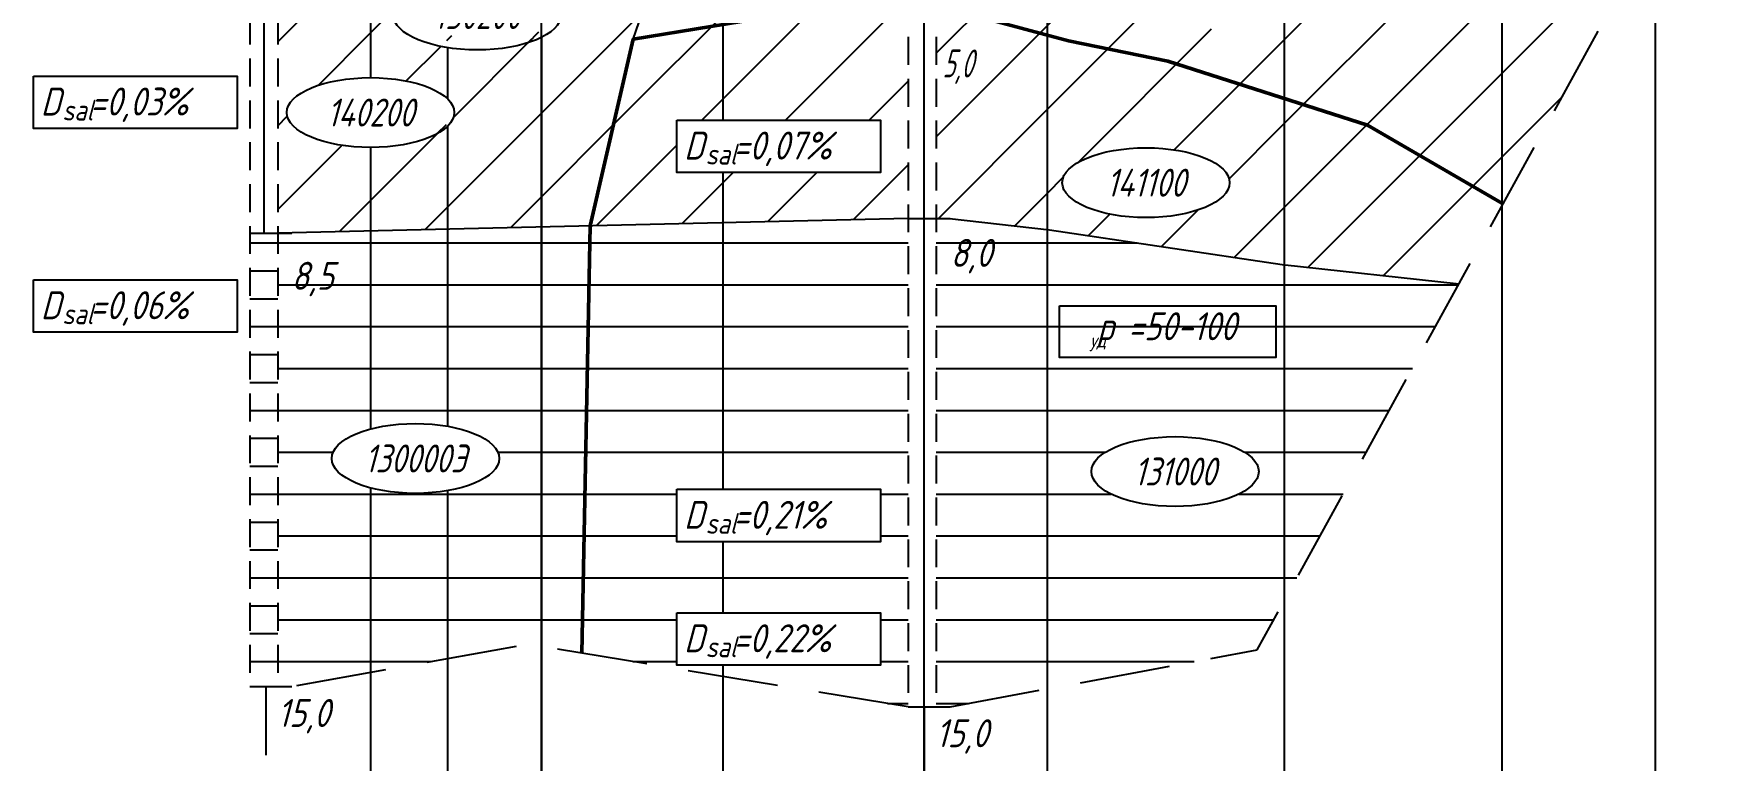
# Model space of a CAD drawing. Extents: x -1282 to 400, y 0 to 1149.
# Drawn here: x -1203.4 to -1083.4, y 917.7 to 969.8 of the extents above; entities that cross this region are included whole.
import ezdxf
from ezdxf.enums import TextEntityAlignment as Align

# ---------------------------------------------------------------- set-up
doc = ezdxf.new("R2010")
doc.units = 0
doc.linetypes.add('ИИ27003', pattern=[9.5, 6.5, -3])
doc.linetypes.add('ИИHidden', pattern=[3, 2, -1])
for name, color, linetype, lineweight in [('ИИ_ГЕОЛОГИЯ_025', 7, 'Continuous', 25), ('ИИ_ГЕОЛОГИЯ_050', 7, 'Continuous', 50), ('ИИ_ГЕОФИЗИКА_025', 7, 'Continuous', 25), ('ИИ_ПРОФИЛЬ_025', 7, 'Continuous', 25)]:
    doc.layers.add(name, color=color, linetype=linetype, lineweight=lineweight)
doc.layers.add('Оформление', color=7, linetype='Continuous')
doc.styles.add('VNIPISIMPLEXCUR', font='simplex.shx', dxfattribs={"width": 0.8, "oblique": 15})
doc.linetypes.add('ИИ27001', pattern='A,2.5,[1,3dservice.shx,S=1.85,R=180.00002,X=0,Y=0],2.5,-1', length=6)
doc.linetypes.add('ИИ27002', pattern='A,2,-0.6,[1,3dservice.shx,S=0.6,R=30.000013,X=0.9,Y=0],-0.6,[1,3dservice.shx,S=0.6,R=-30.000013,X=0.3,Y=0],-0.6,[1,3dservice.shx,S=0.6,R=209.999975,X=-0.3,Y=0],-0.6,[1,3dservice.shx,S=0.6,R=150.000007,X=-0.9,Y=0],-0.6,2', length=7)
pattern_1 = [(45, (-1608.2575, 894.792), (-3, 3), [])]
pattern_2 = [(0, (-1608.2575, 894.792), (0, 3), [])]

# ---------------------------------------------------------------- blocks, each defined once
blk = doc.blocks.new('ИИ25020')
at = {"color": 0, "linetype": 'Continuous', "lineweight": 25}
blk.add_ellipse((0, 0), major_axis=(-6, 0), ratio=0.416667, dxfattribs=at)
at = {"color": 0, "linetype": 'Continuous', "style": 'VNIPISIMPLEXCUR', "oblique": 15, "width": 0.75}
blk.add_attdef('INDEX', text='', height=2, dxfattribs=at).set_placement((0, 0), align=Align.MIDDLE_CENTER)

msp = doc.modelspace()

# ---------------------------------------------------------------- hatches: boundary and pattern name
at = {"layer": 'ИИ_ГЕОЛОГИЯ_025'}
h = msp.add_hatch(dxfattribs=at)
h.set_pattern_fill('ИИ_СУГЛИНОК', color=256, pattern_type=2)
h.set_pattern_definition(pattern_1)
h.paths.add_polyline_path([(-1113.713, 976.184), (-1118.778, 976.184), (-1118.778, 979.789), (-1113.713, 979.789), (-1113.713, 979.794), (-1124.812, 981.436), (-1130.713, 980.339), (-1130.713, 955.752), (-1130.539, 955.733), (-1113.863, 953.24), (-1113.713, 953.224)])
edge = h.paths.add_edge_path(flags=16)
edge.add_ellipse((-1120.157, 972.572), major_axis=(6, 0), ratio=0.4166667, start_angle=0, end_angle=360)
edge = h.paths.add_edge_path(flags=16)
edge.add_ellipse((-1123.624, 959.105), major_axis=(6, 0), ratio=0.4166667, start_angle=0, end_angle=360)
h.paths.add_polyline_path([(-1124.719, 971.206), (-1115.862, 970.938), (-1115.058, 973.938), (-1123.915, 974.206)], flags=8)
h.paths.add_polyline_path([(-1127.9, 957.739), (-1119.615, 957.471), (-1118.811, 960.471), (-1127.097, 960.739)], flags=8)
h = msp.add_hatch(dxfattribs=at)
h.set_pattern_fill('ИИ_СУГЛИНОК', color=256, pattern_type=2)
h.set_pattern_definition(pattern_1)
h.paths.add_polyline_path([(-1130.713, 980.339), (-1137.66, 979.048), (-1138.66, 979.048), (-1138.66, 956.548), (-1137.714, 956.548), (-1130.713, 955.752)])
h.paths.add_polyline_path([(-1138.966, 975.505), (-1135.262, 975.186), (-1134.305, 978.758), (-1138.009, 979.077)], flags=9)
h.paths.add_polyline_path([(-1139.068, 965.831), (-1135.363, 965.512), (-1134.406, 969.083), (-1138.111, 969.402)], flags=9)
h = msp.add_hatch(dxfattribs=at)
h.set_pattern_fill('ИИ_СУГЛИНОК', color=256, pattern_type=2)
h.set_pattern_definition(pattern_1)
h.paths.add_polyline_path([(-1153.963, 977.667), (-1154.688, 977.592), (-1158.749, 974.158), (-1160.39, 969.376), (-1153.963, 970.435)])
h.paths.add_polyline_path([(-1153.963, 970.435), (-1160.39, 969.376), (-1163.478, 956.018), (-1153.963, 956.239), (-1153.963, 959.836), (-1157.261, 959.836), (-1157.261, 963.591), (-1153.963, 963.591)])
h.paths.add_polyline_path([(-1140.66, 971.548), (-1149.239, 971.214), (-1153.963, 970.435), (-1153.963, 963.591), (-1142.658, 963.591), (-1142.658, 959.836), (-1153.963, 959.836), (-1153.963, 956.239), (-1140.66, 956.548)])
h.paths.add_polyline_path([(-1140.66, 979.048), (-1153.963, 977.667), (-1153.963, 970.435), (-1149.239, 971.214), (-1140.66, 971.548)])
h.paths.add_polyline_path([(-1153.722, 973.881), (-1153.722, 977.239), (-1141.096, 977.239), (-1141.096, 973.881)], flags=16)
h.paths.add_polyline_path([(-1154.335, 973.991), (-1141.611, 973.672), (-1140.654, 977.244), (-1153.378, 977.563)], flags=9)
h.paths.add_polyline_path([(-1152.405, 974.173), (-1149.855, 973.972), (-1149.252, 976.222), (-1151.802, 976.423)], flags=8)
h = msp.add_hatch(dxfattribs=at)
h.set_pattern_fill('ИИ_СУГЛИНОК', color=256, pattern_type=2)
h.set_pattern_definition(pattern_1)
edge = h.paths.add_edge_path()
edge.add_line((-1158.749, 974.158), (-1154.614, 977.655))
edge.add_line((-1154.614, 977.655), (-1166.953, 977.422))
edge.add_line((-1166.953, 977.422), (-1166.953, 972.715))
edge.add_ellipse((-1171.565, 971.116), major_axis=(6, 0), ratio=0.4166667, start_angle=320.23433, end_angle=399.76567, ccw=False)
edge.add_line((-1166.953, 969.517), (-1166.953, 955.937))
edge.add_line((-1166.953, 955.937), (-1163.478, 956.018))
edge.add_line((-1163.478, 956.018), (-1160.39, 969.376))
edge.add_line((-1160.39, 969.376), (-1158.749, 974.158))
h = msp.add_hatch(dxfattribs=at)
h.set_pattern_fill('ИИ_СУГЛИНОК', color=256, pattern_type=2)
h.set_pattern_definition(pattern_1)
edge = h.paths.add_edge_path()
edge.add_line((-1179.213, 974.679), (-1181.681, 976.243))
edge.add_line((-1181.681, 976.243), (-1182.043, 976.215))
edge.add_arc((-1182.307, 976.639), 0.5, 246.86452, 301.95769, ccw=False)
edge.add_line((-1182.504, 976.179), (-1184.86, 975.998))
edge.add_line((-1184.86, 975.998), (-1185.86, 975.998))
edge.add_line((-1185.86, 975.998), (-1185.86, 955.498))
edge.add_line((-1185.86, 955.498), (-1179.213, 955.652))
edge.add_line((-1179.213, 955.652), (-1179.213, 961.629))
edge.add_ellipse((-1179.213, 964.129), major_axis=(6, 0), ratio=0.4166667, start_angle=450, end_angle=630, ccw=False)
edge.add_line((-1179.213, 966.629), (-1179.213, 974.679))
h.paths.add_polyline_path([(-1186.108, 972.312), (-1181.489, 971.993), (-1180.532, 975.565), (-1185.151, 975.884)], flags=9)
h = msp.add_hatch(dxfattribs=at)
h.set_pattern_fill('ИИ_СУГЛИНОК', color=256, pattern_type=2)
h.set_pattern_definition(pattern_1)
h.paths.add_polyline_path([(-1113.713, 953.224), (-1101.178, 951.862), (-1098.113, 957.419), (-1098.113, 974.008), (-1103.971, 976.184), (-1113.713, 976.184)])
h = msp.add_hatch(dxfattribs=at)
h.set_pattern_fill('ИИ_СУГЛИНОК', color=256, pattern_type=2)
h.set_pattern_definition(pattern_1)
edge = h.paths.add_edge_path()
edge.add_ellipse((-1171.565, 971.116), major_axis=(6, 0), ratio=0.4166667, start_angle=499.68703, end_angle=609.17593, ccw=False)
edge.add_line((-1176.14, 972.733), (-1179.213, 974.679))
edge.add_line((-1179.213, 974.679), (-1179.213, 966.629))
edge.add_ellipse((-1179.213, 964.129), major_axis=(6, 0), ratio=0.4166667, start_angle=383.19544, end_angle=450, ccw=False)
edge.add_line((-1173.698, 965.114), (-1173.698, 968.779))
h = msp.add_hatch(dxfattribs=at)
h.set_pattern_fill('ИИ_СУГЛИНОК', color=256, pattern_type=2)
h.set_pattern_definition(pattern_1)
h.paths.add_polyline_path([(-1098.113, 974.008), (-1098.113, 957.419), (-1090.519, 971.188)])
h = msp.add_hatch(dxfattribs=at)
h.set_pattern_fill('ИИ_СУГЛИНОК', color=256, pattern_type=2)
h.set_pattern_definition(pattern_1)
edge = h.paths.add_edge_path()
edge.add_ellipse((-1171.565, 971.116), major_axis=(6, 0), ratio=0.4166667, start_angle=249.17593, end_angle=320.23433, ccw=False)
edge.add_line((-1173.698, 968.779), (-1173.698, 965.114))
edge.add_ellipse((-1179.213, 964.129), major_axis=(6, 0), ratio=0.4166667, start_angle=336.80456, end_angle=383.19544, ccw=False)
edge.add_line((-1173.698, 963.144), (-1173.698, 955.78))
edge.add_line((-1173.698, 955.78), (-1166.953, 955.937))
edge.add_line((-1166.953, 955.937), (-1166.953, 969.517))
h = msp.add_hatch(dxfattribs=at)
h.set_pattern_fill('ИИ_СУГЛИНОК', color=256, pattern_type=2)
h.set_pattern_definition(pattern_1)
edge = h.paths.add_edge_path()
edge.add_ellipse((-1179.213, 964.129), major_axis=(6, 0), ratio=0.4166667, start_angle=270, end_angle=336.80456, ccw=False)
edge.add_line((-1179.213, 961.629), (-1179.213, 955.652))
edge.add_line((-1179.213, 955.652), (-1173.698, 955.78))
edge.add_line((-1173.698, 955.78), (-1173.698, 963.144))
h = msp.add_hatch(dxfattribs=at)
h.set_pattern_fill('ИИ_ГЛИНА', color=256, pattern_type=2)
h.set_pattern_definition(pattern_2)
h.paths.add_polyline_path([(-1185.86, 955.498), (-1185.86, 922.998), (-1184.86, 922.998), (-1167.958, 926.033), (-1164.064, 925.393), (-1163.478, 956.018)])
edge = h.paths.add_edge_path(flags=16)
edge.add_ellipse((-1175.996, 939.347), major_axis=(6, 0), ratio=0.4166667, start_angle=0, end_angle=360)
h.paths.add_polyline_path([(-1181.452, 937.981), (-1170.809, 937.713), (-1170.005, 940.713), (-1180.648, 940.981)], flags=24)
h.paths.add_polyline_path([(-1185.744, 950.615), (-1181.201, 950.296), (-1180.244, 953.867), (-1184.787, 954.186)], flags=24)
h = msp.add_hatch(dxfattribs=at)
h.set_pattern_fill('ИИ_ГЛИНА', color=256, pattern_type=2)
h.set_pattern_definition(pattern_2)
h.paths.add_polyline_path([(-1164.064, 925.393), (-1140.66, 921.548), (-1140.66, 956.548), (-1163.478, 956.018)])
h.paths.add_polyline_path([(-1157.261, 937.137), (-1142.658, 937.137), (-1142.658, 933.382), (-1157.261, 933.382)], flags=16)
h.paths.add_polyline_path([(-1157.261, 928.292), (-1142.658, 928.292), (-1142.658, 924.537), (-1157.261, 924.537)], flags=16)
h.paths.add_polyline_path([(-1157.6, 933.492), (-1143.533, 933.173), (-1142.576, 936.745), (-1156.643, 937.064)], flags=24)
h.paths.add_polyline_path([(-1155.669, 933.674), (-1152.862, 933.473), (-1152.259, 935.723), (-1155.067, 935.924)], flags=8)
h.paths.add_polyline_path([(-1157.6, 924.648), (-1143.228, 924.329), (-1142.271, 927.9), (-1156.643, 928.219)], flags=24)
h.paths.add_polyline_path([(-1155.669, 924.83), (-1152.862, 924.629), (-1152.259, 926.879), (-1155.067, 927.08)], flags=8)
h = msp.add_hatch(dxfattribs=at)
h.set_pattern_fill('ИИ_ГЛИНА', color=256, pattern_type=2)
h.set_pattern_definition(pattern_2)
h.paths.add_polyline_path([(-1130.713, 955.752), (-1137.714, 956.548), (-1138.66, 956.548), (-1138.66, 921.548), (-1137.66, 921.548), (-1130.713, 922.837)])
h.paths.add_polyline_path([(-1138.491, 952.255), (-1133.948, 951.936), (-1132.991, 955.508), (-1137.534, 955.827)], flags=24)
h = msp.add_hatch(dxfattribs=at)
h.set_pattern_fill('ИИ_КОНСИСТЕНЦИЯ_01', color=256, pattern_type=2)
h.set_pattern_definition([(0, (-1608.2575, 894.792), (0, 2), [])])
h.paths.add_polyline_path([(-1185.86, 955.498), (-1187.86, 955.498), (-1187.86, 922.998), (-1185.86, 922.998)])
h = msp.add_hatch(dxfattribs=at)
h.set_pattern_fill('ИИ_ГЛИНА', color=256, pattern_type=2)
h.set_pattern_definition(pattern_2)
h.paths.add_polyline_path([(-1113.713, 953.224), (-1113.863, 953.24), (-1130.539, 955.733), (-1130.713, 955.752), (-1130.713, 922.837), (-1115.642, 925.635), (-1113.713, 929.133)])
h.paths.add_polyline_path([(-1114.322, 950.274), (-1114.322, 946.569), (-1129.833, 946.569), (-1129.833, 950.274)], flags=0)
edge = h.paths.add_edge_path(flags=16)
edge.add_ellipse((-1121.537, 938.409), major_axis=(6, 0), ratio=0.4166667, start_angle=0, end_angle=360)
h.paths.add_polyline_path([(-1125.957, 937.043), (-1117.386, 936.775), (-1116.582, 939.775), (-1125.153, 940.043)], flags=8)
h.paths.add_polyline_path([(-1129.863, 946.664), (-1115.12, 946.307), (-1114.048, 950.307), (-1128.791, 950.664)], flags=24)
h.paths.add_polyline_path([(-1128.098, 946.789), (-1126.341, 946.655), (-1125.939, 948.155), (-1127.696, 948.289)], flags=8)
h = msp.add_hatch(dxfattribs=at)
h.set_pattern_fill('ИИ_ГЛИНА', color=256, pattern_type=2)
h.set_pattern_definition(pattern_2)
h.paths.add_polyline_path([(-1101.178, 951.862), (-1113.713, 953.224), (-1113.713, 929.133)])

# ---------------------------------------------------------------- linework, layer by layer
at = {"layer": 'ИИ_ГЕОЛОГИЯ_025', "linetype": 'ИИHidden', "flags": 128}
for points in [[(-1187.86, 997.998), (-1187.86, 922.998)], [(-1185.86, 997.998), (-1185.86, 922.998)], [(-1140.66, 996.548), (-1140.66, 921.548)], [(-1138.66, 996.548), (-1138.66, 921.548)]]:
    msp.add_lwpolyline(points, dxfattribs=at)
at = {"layer": 'ИИ_ГЕОЛОГИЯ_025', "linetype": 'ИИ27003', "flags": 128}
for points in [[(-1137.66, 921.548), (-1115.642, 925.635), (-1086.336, 978.773), (-1060.613, 980.167)], [(-1140.66, 921.548), (-1167.958, 926.033), (-1184.86, 922.998)]]:
    msp.add_lwpolyline(points, dxfattribs=at)
at = {"layer": 'ИИ_ГЕОЛОГИЯ_025', "linetype": 'ИИ27002', "flags": 128}
msp.add_lwpolyline([(-1160.39, 969.376), (-1158.749, 974.158), (-1154.688, 977.592), (-1140.66, 979.048)], dxfattribs=at)
at = {"layer": 'ИИ_ГЕОЛОГИЯ_025', "flags": 128}
for points in [[(-1186.86, 975.998), (-1186.86, 955.498)], [(-1140.66, 956.548), (-1185.86, 955.498)], [(-1164.064, 925.393), (-1163.478, 956.018)], [(-1140.66, 956.548), (-1137.66, 956.548)], [(-1137.715, 956.548), (-1130.539, 955.733), (-1113.863, 953.24), (-1101.178, 951.862)], [(-1187.86, 955.498), (-1184.86, 955.498)], [(-1187.86, 922.998), (-1184.86, 922.998)], [(-1140.66, 921.548), (-1137.66, 921.548)]]:
    msp.add_lwpolyline(points, dxfattribs=at)
for points in [[(-1203.38, 966.746), (-1188.776, 966.746), (-1188.776, 962.991), (-1203.38, 962.991)], [(-1157.261, 963.591), (-1142.658, 963.591), (-1142.658, 959.836), (-1157.261, 959.836)], [(-1203.38, 952.151), (-1188.776, 952.151), (-1188.776, 948.395), (-1203.38, 948.395)], [(-1157.261, 937.137), (-1142.658, 937.137), (-1142.658, 933.382), (-1157.261, 933.382)], [(-1157.261, 928.292), (-1142.658, 928.292), (-1142.658, 924.537), (-1157.261, 924.537)]]:
    msp.add_lwpolyline(points, close=True, dxfattribs=at)
at = {"layer": 'ИИ_ГЕОЛОГИЯ_050', "linetype": 'ИИ27001', "flags": 128}
for points in [[(-1164.064, 925.393), (-1163.478, 956.018), (-1160.39, 969.376), (-1149.239, 971.214), (-1140.66, 971.548)], [(-1137.66, 971.548), (-1129.167, 969.264), (-1122.051, 967.819), (-1107.746, 963.217), (-1098.113, 957.637)]]:
    msp.add_lwpolyline(points, dxfattribs=at)
at = {"layer": 'ИИ_ГЕОФИЗИКА_025', "flags": 128}
msp.add_lwpolyline([(-1129.833, 950.274), (-1114.322, 950.274), (-1114.322, 946.569), (-1129.833, 946.569)], close=True, dxfattribs=at)
at = {"layer": 'ИИ_ПРОФИЛЬ_025', "flags": 128}
for points in [[(-1130.713, 990.64), (-1130.713, 862.817)], [(-1098.113, 990.417), (-1098.113, 862.817)], [(-1087.113, 990.417), (-1087.113, 862.817)], [(-1179.213, 985.951), (-1179.213, 966.629)], [(-1153.963, 983.698), (-1153.963, 963.591)], [(-1113.713, 976.184), (-1113.713, 862.817)], [(-1166.953, 969.517), (-1166.953, 862.817)], [(-1173.698, 968.779), (-1173.698, 965.114)], [(-1173.698, 963.144), (-1173.698, 941.656)], [(-1179.213, 961.629), (-1179.213, 941.457)], [(-1153.963, 959.836), (-1153.963, 937.137)], [(-1179.213, 937.237), (-1179.213, 862.817)], [(-1173.698, 937.038), (-1173.698, 862.817)], [(-1153.963, 933.382), (-1153.963, 928.292)], [(-1153.963, 924.537), (-1153.963, 862.817)], [(-1186.713, 922.998), (-1186.713, 918.097)], [(-1139.513, 921.548), (-1139.513, 915.657)]]:
    msp.add_lwpolyline(points, dxfattribs=at)
at = {"layer": 'Оформление'}
for p, q in [((-1166.953, 862.817), (-1166.953, 1055.164)), ((-1139.513, 862.817), (-1139.513, 1021.717))]:
    msp.add_line(p, q, dxfattribs=at)

# ---------------------------------------------------------------- block references
at = {"layer": 'ИИ_ГЕОЛОГИЯ_025'}
for p, values in [((-1171.565, 971.116), {'INDEX': '150200'}), ((-1179.213, 964.129), {'INDEX': '140200'}), ((-1123.624, 959.105), {'INDEX': '141100'}), ((-1175.996, 939.347), {'INDEX': '130000Э'}), ((-1121.537, 938.409), {'INDEX': '131000'})]:
    msp.add_blockref('ИИ25020', p, dxfattribs=at).add_auto_attribs(values)

# ---------------------------------------------------------------- texts
at = {"layer": 'ИИ_ГЕОЛОГИЯ_025', "style": 'VNIPISIMPLEXCUR', "oblique": 15}
for s, width, p in [('5,0', 0.6, (-1138.211, 967.648)), ('8,0', 0.8, (-1137.634, 954.072)), ('8,5', 0.8, (-1184.887, 952.432)), ('15,0', 0.8, (-1185.884, 921.109)), ('15,0', 0.8, (-1138.684, 919.659))]:
    msp.add_text(s, height=2, dxfattribs=dict(at, width=width)).set_placement(p, align=Align.MIDDLE_LEFT)
at = {"layer": 'ИИ_ГЕОЛОГИЯ_025', "style": 'VNIPISIMPLEXCUR', "oblique": 15, "width": 0.8}
for s, height, p in [('D  =0,03%', 2, (-1202.862, 963.918)), ('sal', 1.5, (-1201.313, 963.558)), ('D  =0,07%', 2, (-1156.743, 960.763)), ('sal', 1.5, (-1155.194, 960.403)), ('D  =0,06%', 2, (-1202.862, 949.323)), ('sal', 1.5, (-1201.313, 948.963)), ('D  =0,21%', 2, (-1156.743, 934.309)), ('sal', 1.5, (-1155.194, 933.949)), ('D  =0,22%', 2, (-1156.743, 925.465)), ('sal', 1.5, (-1155.194, 925.104))]:
    msp.add_text(s, height=height, dxfattribs=at).set_placement(p)
at = {"layer": 'ИИ_ГЕОФИЗИКА_025', "style": 'VNIPISIMPLEXCUR', "oblique": 15, "width": 0.8}
for s, height, p in [('р =50-100', 2, (-1122.134, 948.819)), ('уд', 1, (-1127.063, 947.805))]:
    msp.add_text(s, height=height, dxfattribs=at).set_placement(p, align=Align.MIDDLE_CENTER)

doc.saveas('drawing.dxf')
